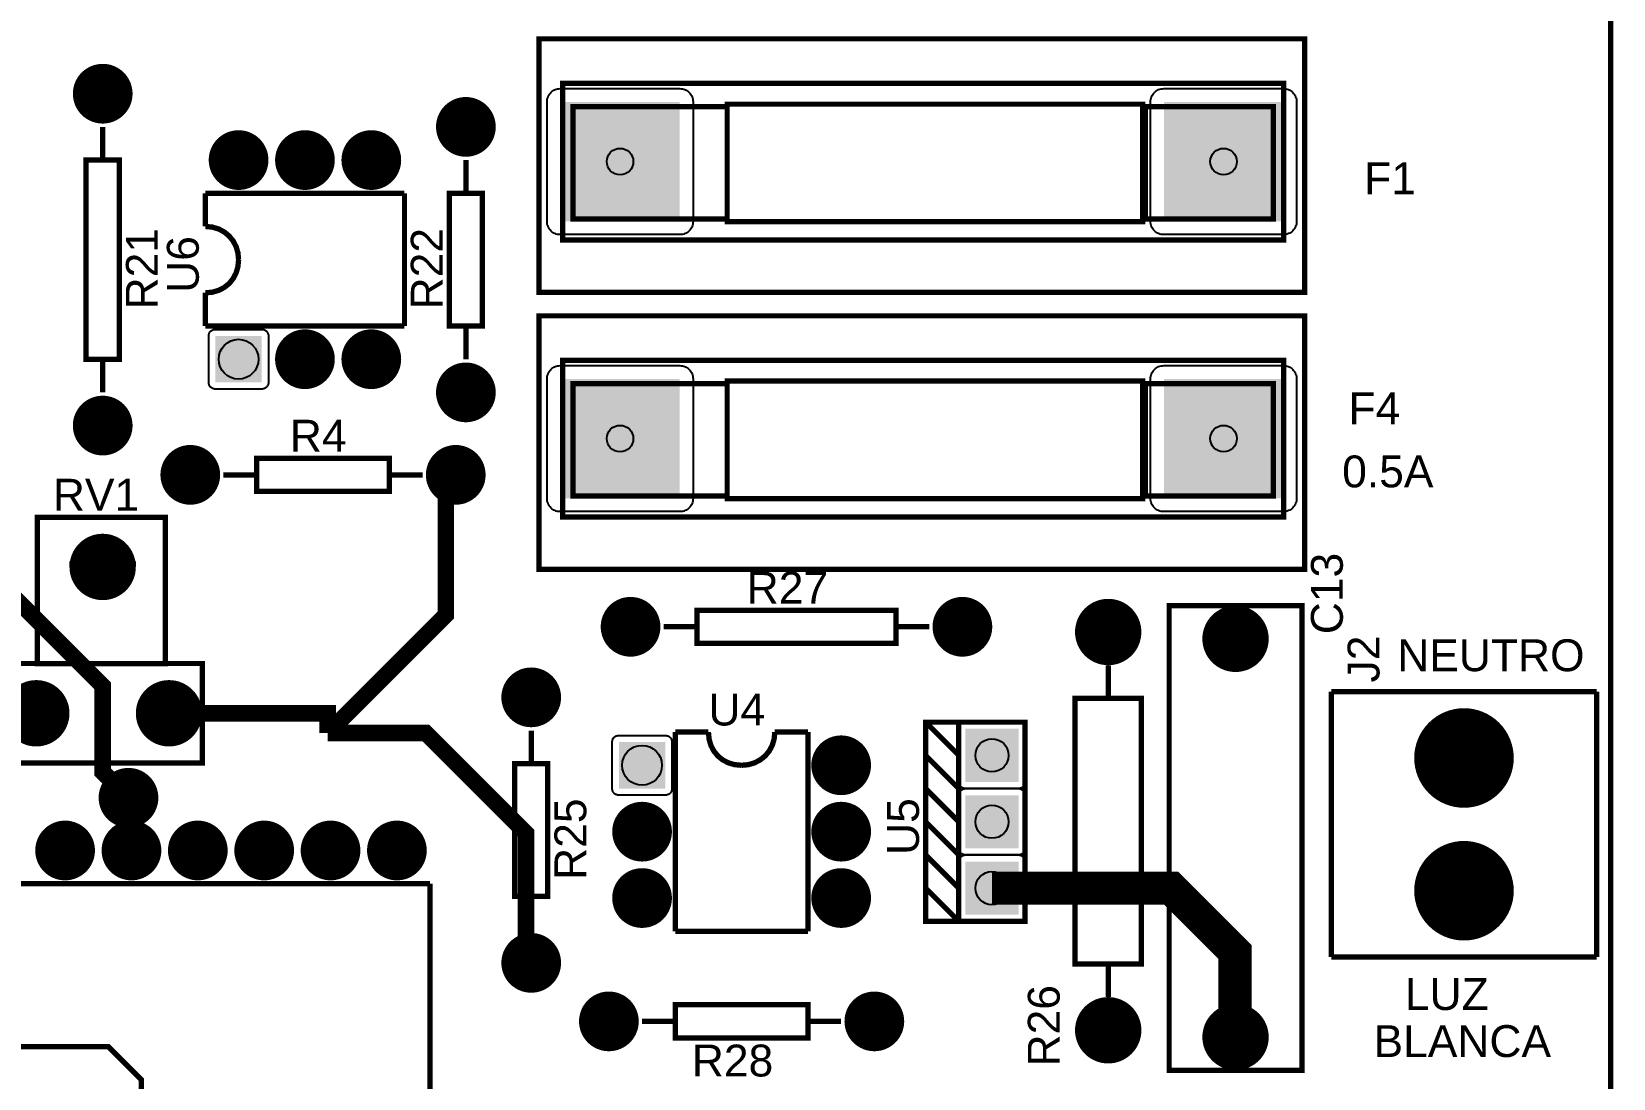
# Model space of a CAD drawing. Header units: inches. Extents: x -2.67 to 2.67, y -2.11 to 2.11.
# Drawn here: x 0.29 to 2.674, y -0.613 to 0.964 of the extents above; entities that cross this region are included whole.
import ezdxf

# ---------------------------------------------------------------- set-up
doc = ezdxf.new("R2010")
doc.units = ezdxf.units.IN
doc.layers.get('0').update_dxf_attribs({"linetype": 'CONTINUOUS'})

# ---------------------------------------------------------------- blocks, each defined once
blk = doc.blocks.new('EPAD')
at = {"const_width": 0.5}
blk.add_lwpolyline([(-0.25, 0, 1), (0.25, 0, 1)], format="xyb", close=True, dxfattribs=at)
blk = doc.blocks.new('RPAD')
blk.add_trace([(-0.5, -0.5), (-0.5, 0.5), (0.5, -0.5), (0.5, 0.5)])

msp = doc.modelspace()

# ---------------------------------------------------------------- linework, layer by layer
for points, const_width in [([(-2.669606, -2.011417), (2.669606, -2.011417), (2.669606, 2.105906), (-2.669606, 2.105906), (-2.669606, -2.011417)], 0.008), ([(-2.669606, -2.011417), (2.669606, -2.011417), (2.669606, 2.105906), (-2.669606, 2.105906), (-2.669606, -2.011417)], 0.008), ([(-2.669606, -2.011417), (2.669606, -2.011417), (2.669606, 2.105906), (-2.669606, 2.105906), (-2.669606, -2.011417)], 0.008), ([(1.054803, 0.57126), (2.208346, 0.57126), (2.208346, 0.95315), (1.054803, 0.95315), (1.054803, 0.57126)], 0.008), ([(1.054803, 0.57126), (2.208346, 0.57126), (2.208346, 0.95315), (1.054803, 0.95315), (1.054803, 0.57126)], 0.008), ([(1.054803, 0.57126), (2.208346, 0.57126), (2.208346, 0.95315), (1.054803, 0.95315), (1.054803, 0.57126)], 0.008), ([(1.090236, 0.65), (2.17685, 0.65), (2.17685, 0.88622), (1.090236, 0.88622), (1.090236, 0.65)], 0.008), ([(1.090236, 0.65), (2.17685, 0.65), (2.17685, 0.88622), (1.090236, 0.88622), (1.090236, 0.65)], 0.008), ([(1.090236, 0.65), (2.17685, 0.65), (2.17685, 0.88622), (1.090236, 0.88622), (1.090236, 0.65)], 0.008), ([(1.338268, 0.677559), (1.964252, 0.677559), (1.964252, 0.854724), (1.338268, 0.854724), (1.338268, 0.677559)], 0.008), ([(1.338268, 0.677559), (1.964252, 0.677559), (1.964252, 0.854724), (1.338268, 0.854724), (1.338268, 0.677559)], 0.008), ([(1.338268, 0.677559), (1.964252, 0.677559), (1.964252, 0.854724), (1.338268, 0.854724), (1.338268, 0.677559)], 0.008), ([(1.105984, 0.681496), (1.338268, 0.681496), (1.338268, 0.850787), (1.105984, 0.850787), (1.105984, 0.681496)], 0.008), ([(1.105984, 0.681496), (1.338268, 0.681496), (1.338268, 0.850787), (1.105984, 0.850787), (1.105984, 0.681496)], 0.008), ([(1.105984, 0.681496), (1.338268, 0.681496), (1.338268, 0.850787), (1.105984, 0.850787), (1.105984, 0.681496)], 0.008), ([(1.968189, 0.681496), (2.161102, 0.681496), (2.161102, 0.850787), (1.968189, 0.850787), (1.968189, 0.681496)], 0.008), ([(1.968189, 0.681496), (2.161102, 0.681496), (2.161102, 0.850787), (1.968189, 0.850787), (1.968189, 0.681496)], 0.008), ([(1.968189, 0.681496), (2.161102, 0.681496), (2.161102, 0.850787), (1.968189, 0.850787), (1.968189, 0.681496)], 0.008), ([(0.397323, 0.820472), (0.397323, 0.770472)], 0.008), ([(0.397323, 0.820472), (0.397323, 0.770472)], 0.008), ([(0.397323, 0.820472), (0.397323, 0.770472)], 0.008), ([(0.372323, 0.470472), (0.422323, 0.470472), (0.422323, 0.770472), (0.372323, 0.770472), (0.372323, 0.470472)], 0.008), ([(0.372323, 0.470472), (0.422323, 0.470472), (0.422323, 0.770472), (0.372323, 0.770472), (0.372323, 0.470472)], 0.008), ([(0.372323, 0.470472), (0.422323, 0.470472), (0.422323, 0.770472), (0.372323, 0.770472), (0.372323, 0.470472)], 0.008), ([(0.944567, 0.720472), (0.944567, 0.770472)], 0.008), ([(0.944567, 0.720472), (0.944567, 0.770472)], 0.008), ([(0.944567, 0.720472), (0.944567, 0.770472)], 0.008), ([(0.552047, 0.670472), (0.552047, 0.720472)], 0.008), ([(0.552047, 0.720472), (0.852047, 0.720472)], 0.008), ([(0.552047, 0.670472), (0.552047, 0.720472)], 0.008), ([(0.552047, 0.720472), (0.852047, 0.720472)], 0.008), ([(0.552047, 0.670472), (0.552047, 0.720472)], 0.008), ([(0.552047, 0.720472), (0.852047, 0.720472)], 0.008), ([(0.852047, 0.520472), (0.852047, 0.720472)], 0.008), ([(0.852047, 0.520472), (0.852047, 0.720472)], 0.008), ([(0.852047, 0.520472), (0.852047, 0.720472)], 0.008), ([(0.919567, 0.520472), (0.969567, 0.520472), (0.969567, 0.720472), (0.919567, 0.720472), (0.919567, 0.520472)], 0.008), ([(0.919567, 0.520472), (0.969567, 0.520472), (0.969567, 0.720472), (0.919567, 0.720472), (0.919567, 0.520472)], 0.008), ([(0.919567, 0.520472), (0.969567, 0.520472), (0.969567, 0.720472), (0.919567, 0.720472), (0.919567, 0.520472)], 0.008), ([(0.602047, 0.620472), (0.601088, 0.63066), (0.598313, 0.640098), (0.593873, 0.648598), (0.587922, 0.655972), (0.580612, 0.662035), (0.572094, 0.666598), (0.562522, 0.669472), (0.552047, 0.670472)], 0.008), ([(0.602047, 0.620472), (0.601088, 0.63066), (0.598313, 0.640098), (0.593873, 0.648598), (0.587922, 0.655972), (0.580612, 0.662035), (0.572094, 0.666598), (0.562522, 0.669472), (0.552047, 0.670472)], 0.008), ([(0.602047, 0.620472), (0.601088, 0.63066), (0.598313, 0.640098), (0.593873, 0.648598), (0.587922, 0.655972), (0.580612, 0.662035), (0.572094, 0.666598), (0.562522, 0.669472), (0.552047, 0.670472)], 0.008), ([(0.602047, 0.620472), (0.601088, 0.609998), (0.598313, 0.600426), (0.593873, 0.591908), (0.587922, 0.584598), (0.580612, 0.578646), (0.572094, 0.574207), (0.562522, 0.571431), (0.552047, 0.570472)], 0.008), ([(0.602047, 0.620472), (0.601088, 0.609998), (0.598313, 0.600426), (0.593873, 0.591908), (0.587922, 0.584598), (0.580612, 0.578646), (0.572094, 0.574207), (0.562522, 0.571431), (0.552047, 0.570472)], 0.008), ([(0.602047, 0.620472), (0.601088, 0.609998), (0.598313, 0.600426), (0.593873, 0.591908), (0.587922, 0.584598), (0.580612, 0.578646), (0.572094, 0.574207), (0.562522, 0.571431), (0.552047, 0.570472)], 0.008), ([(0.552047, 0.520472), (0.552047, 0.570472)], 0.008), ([(0.552047, 0.520472), (0.552047, 0.570472)], 0.008), ([(0.552047, 0.520472), (0.552047, 0.570472)], 0.008), ([(0.552047, 0.520472), (0.852047, 0.520472)], 0.008), ([(0.552047, 0.520472), (0.852047, 0.520472)], 0.008), ([(0.552047, 0.520472), (0.852047, 0.520472)], 0.008), ([(0.944567, 0.470472), (0.944567, 0.520472)], 0.008), ([(0.944567, 0.470472), (0.944567, 0.520472)], 0.008), ([(0.944567, 0.470472), (0.944567, 0.520472)], 0.008), ([(1.054803, 0.153937), (2.208346, 0.153937), (2.208346, 0.535827), (1.054803, 0.535827), (1.054803, 0.153937)], 0.008), ([(1.054803, 0.153937), (2.208346, 0.153937), (2.208346, 0.535827), (1.054803, 0.535827), (1.054803, 0.153937)], 0.008), ([(1.054803, 0.153937), (2.208346, 0.153937), (2.208346, 0.535827), (1.054803, 0.535827), (1.054803, 0.153937)], 0.008), ([(0.397323, 0.470472), (0.397323, 0.420472)], 0.008), ([(0.397323, 0.470472), (0.397323, 0.420472)], 0.008), ([(0.397323, 0.470472), (0.397323, 0.420472)], 0.008), ([(1.090236, 0.232677), (2.17685, 0.232677), (2.17685, 0.468898), (1.090236, 0.468898), (1.090236, 0.232677)], 0.008), ([(1.090236, 0.232677), (2.17685, 0.232677), (2.17685, 0.468898), (1.090236, 0.468898), (1.090236, 0.232677)], 0.008), ([(1.090236, 0.232677), (2.17685, 0.232677), (2.17685, 0.468898), (1.090236, 0.468898), (1.090236, 0.232677)], 0.008), ([(1.105984, 0.264173), (1.338268, 0.264173), (1.338268, 0.433465), (1.105984, 0.433465), (1.105984, 0.264173)], 0.008), ([(1.105984, 0.264173), (1.338268, 0.264173), (1.338268, 0.433465), (1.105984, 0.433465), (1.105984, 0.264173)], 0.008), ([(1.105984, 0.264173), (1.338268, 0.264173), (1.338268, 0.433465), (1.105984, 0.433465), (1.105984, 0.264173)], 0.008), ([(1.338268, 0.260236), (1.964252, 0.260236), (1.964252, 0.437402), (1.338268, 0.437402), (1.338268, 0.260236)], 0.008), ([(1.338268, 0.260236), (1.964252, 0.260236), (1.964252, 0.437402), (1.338268, 0.437402), (1.338268, 0.260236)], 0.008), ([(1.338268, 0.260236), (1.964252, 0.260236), (1.964252, 0.437402), (1.338268, 0.437402), (1.338268, 0.260236)], 0.008), ([(1.968189, 0.264173), (2.161102, 0.264173), (2.161102, 0.433465), (1.968189, 0.433465), (1.968189, 0.264173)], 0.008), ([(1.968189, 0.264173), (2.161102, 0.264173), (2.161102, 0.433465), (1.968189, 0.433465), (1.968189, 0.264173)], 0.008), ([(1.968189, 0.264173), (2.161102, 0.264173), (2.161102, 0.433465), (1.968189, 0.433465), (1.968189, 0.264173)], 0.008), ([(-0.198189, 0.384886), (-0.198189, 0.320315), (-0.114488, 0.236614), (0.179185, 0.236614), (0.260015, 0.155784), (0.260015, 0.115536), (0.397323, -0.021772), (0.397323, -0.151474), (0.43617, -0.190321)], 0.025), ([(0.629281, 0.271228), (0.829281, 0.271228), (0.829281, 0.321228), (0.629281, 0.321228), (0.629281, 0.271228)], 0.008), ([(0.629281, 0.271228), (0.829281, 0.271228), (0.829281, 0.321228), (0.629281, 0.321228), (0.629281, 0.271228)], 0.008), ([(0.629281, 0.271228), (0.829281, 0.271228), (0.829281, 0.321228), (0.629281, 0.321228), (0.629281, 0.271228)], 0.008), ([(0.579281, 0.296228), (0.629281, 0.296228)], 0.008), ([(0.579281, 0.296228), (0.629281, 0.296228)], 0.008), ([(0.579281, 0.296228), (0.629281, 0.296228)], 0.008), ([(0.736276, -0.09285), (0.914328, 0.085202), (0.914328, 0.281275), (0.929281, 0.296228)], 0.025), ([(0.829281, 0.296228), (0.879281, 0.296228)], 0.008), ([(0.829281, 0.296228), (0.879281, 0.296228)], 0.008), ([(0.829281, 0.296228), (0.879281, 0.296228)], 0.008), ([(0.298803, 0.011819), (0.491717, 0.011819), (0.491717, 0.232291), (0.298803, 0.232291), (0.298803, 0.011819)], 0.008), ([(0.298803, 0.011819), (0.491717, 0.011819), (0.491717, 0.232291), (0.298803, 0.232291), (0.298803, 0.011819)], 0.008), ([(0.298803, 0.011819), (0.491717, 0.011819), (0.491717, 0.232291), (0.298803, 0.232291), (0.298803, 0.011819)], 0.008), ([(0.347228, 0.162016), (0.447228, 0.162016)], 0.008), ([(0.347228, 0.162016), (0.447228, 0.162016)], 0.008), ([(0.347228, 0.162016), (0.447228, 0.162016)], 0.008), ([(1.292709, 0.042323), (1.592709, 0.042323), (1.592709, 0.092323), (1.292709, 0.092323), (1.292709, 0.042323)], 0.008), ([(1.292709, 0.042323), (1.592709, 0.042323), (1.592709, 0.092323), (1.292709, 0.092323), (1.292709, 0.042323)], 0.008), ([(1.292709, 0.042323), (1.592709, 0.042323), (1.592709, 0.092323), (1.292709, 0.092323), (1.292709, 0.042323)], 0.008), ([(2.004283, -0.600787), (2.204283, -0.600787), (2.204283, 0.099213), (2.004283, 0.099213), (2.004283, -0.600787)], 0.008), ([(2.004283, -0.600787), (2.204283, -0.600787), (2.204283, 0.099213), (2.004283, 0.099213), (2.004283, -0.600787)], 0.008), ([(2.004283, -0.600787), (2.204283, -0.600787), (2.204283, 0.099213), (2.004283, 0.099213), (2.004283, -0.600787)], 0.008), ([(1.242709, 0.067323), (1.292709, 0.067323)], 0.008), ([(1.242709, 0.067323), (1.292709, 0.067323)], 0.008), ([(1.242709, 0.067323), (1.292709, 0.067323)], 0.008), ([(1.592709, 0.067323), (1.642709, 0.067323)], 0.008), ([(1.592709, 0.067323), (1.642709, 0.067323)], 0.008), ([(1.592709, 0.067323), (1.642709, 0.067323)], 0.008), ([(0.247228, -0.137984), (0.547228, -0.137984), (0.547228, 0.012016), (0.247228, 0.012016), (0.247228, -0.137984)], 0.008), ([(0.247228, -0.137984), (0.547228, -0.137984), (0.547228, 0.012016), (0.247228, 0.012016), (0.247228, -0.137984)], 0.008), ([(0.247228, -0.137984), (0.547228, -0.137984), (0.547228, 0.012016), (0.247228, 0.012016), (0.247228, -0.137984)], 0.008), ([(1.912421, 0.009449), (1.912421, -0.040551)], 0.008), ([(1.912421, 0.009449), (1.912421, -0.040551)], 0.008), ([(1.912421, 0.009449), (1.912421, -0.040551)], 0.008), ([(1.862421, -0.440551), (1.962421, -0.440551), (1.962421, -0.040551), (1.862421, -0.040551), (1.862421, -0.440551)], 0.008), ([(1.862421, -0.440551), (1.962421, -0.440551), (1.962421, -0.040551), (1.862421, -0.040551), (1.862421, -0.440551)], 0.008), ([(1.862421, -0.440551), (1.962421, -0.440551), (1.962421, -0.040551), (1.862421, -0.040551), (1.862421, -0.440551)], 0.008), ([(2.248504, -0.030315), (2.648504, -0.030315)], 0.008), ([(2.248504, -0.430315), (2.248504, -0.030315)], 0.008), ([(2.248504, -0.030315), (2.648504, -0.030315)], 0.008), ([(2.248504, -0.430315), (2.248504, -0.030315)], 0.008), ([(2.248504, -0.030315), (2.648504, -0.030315)], 0.008), ([(2.248504, -0.430315), (2.248504, -0.030315)], 0.008), ([(2.648504, -0.430315), (2.648504, -0.030315)], 0.008), ([(2.648504, -0.430315), (2.648504, -0.030315)], 0.008), ([(2.648504, -0.430315), (2.648504, -0.030315)], 0.008), ([(0.497228, -0.062984), (0.736276, -0.062984), (0.736276, -0.09285)], 0.025), ([(0.736276, -0.09285), (0.884268, -0.09285), (1.035118, -0.243701), (1.035118, -0.431102), (1.042992, -0.438976)], 0.025), ([(1.042992, -0.088976), (1.042992, -0.138976)], 0.008), ([(1.042992, -0.088976), (1.042992, -0.138976)], 0.008), ([(1.042992, -0.088976), (1.042992, -0.138976)], 0.008), ([(1.260031, -0.091339), (1.310031, -0.091339)], 0.008), ([(1.260031, -0.091339), (1.260031, -0.391339)], 0.008), ([(1.260031, -0.091339), (1.310031, -0.091339)], 0.008), ([(1.260031, -0.091339), (1.260031, -0.391339)], 0.008), ([(1.260031, -0.091339), (1.310031, -0.091339)], 0.008), ([(1.260031, -0.091339), (1.260031, -0.391339)], 0.008), ([(1.360031, -0.141339), (1.349557, -0.14038), (1.339985, -0.137604), (1.331467, -0.133165), (1.324157, -0.127213), (1.318206, -0.119903), (1.313766, -0.111385), (1.310991, -0.101813), (1.310031, -0.091339)], 0.008), ([(1.360031, -0.141339), (1.349557, -0.14038), (1.339985, -0.137604), (1.331467, -0.133165), (1.324157, -0.127213), (1.318206, -0.119903), (1.313766, -0.111385), (1.310991, -0.101813), (1.310031, -0.091339)], 0.008), ([(1.360031, -0.141339), (1.349557, -0.14038), (1.339985, -0.137604), (1.331467, -0.133165), (1.324157, -0.127213), (1.318206, -0.119903), (1.313766, -0.111385), (1.310991, -0.101813), (1.310031, -0.091339)], 0.008), ([(1.360031, -0.141339), (1.370219, -0.14038), (1.379657, -0.137604), (1.388157, -0.133165), (1.395531, -0.127213), (1.401594, -0.119903), (1.406157, -0.111385), (1.409031, -0.101813), (1.410031, -0.091339)], 0.008), ([(1.360031, -0.141339), (1.370219, -0.14038), (1.379657, -0.137604), (1.388157, -0.133165), (1.395531, -0.127213), (1.401594, -0.119903), (1.406157, -0.111385), (1.409031, -0.101813), (1.410031, -0.091339)], 0.008), ([(1.360031, -0.141339), (1.370219, -0.14038), (1.379657, -0.137604), (1.388157, -0.133165), (1.395531, -0.127213), (1.401594, -0.119903), (1.406157, -0.111385), (1.409031, -0.101813), (1.410031, -0.091339)], 0.008), ([(1.410031, -0.091339), (1.460031, -0.091339)], 0.008), ([(1.410031, -0.091339), (1.460031, -0.091339)], 0.008), ([(1.410031, -0.091339), (1.460031, -0.091339)], 0.008), ([(1.460031, -0.091339), (1.460031, -0.391339)], 0.008), ([(1.460031, -0.091339), (1.460031, -0.391339)], 0.008), ([(1.460031, -0.091339), (1.460031, -0.391339)], 0.008), ([(1.687276, -0.376378), (1.787276, -0.376378), (1.787276, -0.076378), (1.687276, -0.076378), (1.687276, -0.376378), (1.637276, -0.376378), (1.637276, -0.076378), (1.687276, -0.076378)], 0.008), ([(1.687276, -0.126378), (1.637276, -0.076378)], 0.008), ([(1.687276, -0.376378), (1.787276, -0.376378), (1.787276, -0.076378), (1.687276, -0.076378), (1.687276, -0.376378), (1.637276, -0.376378), (1.637276, -0.076378), (1.687276, -0.076378)], 0.008), ([(1.687276, -0.126378), (1.637276, -0.076378)], 0.008), ([(1.687276, -0.376378), (1.787276, -0.376378), (1.787276, -0.076378), (1.687276, -0.076378), (1.687276, -0.376378), (1.637276, -0.376378), (1.637276, -0.076378), (1.687276, -0.076378)], 0.008), ([(1.687276, -0.126378), (1.637276, -0.076378)], 0.008), ([(1.017992, -0.338976), (1.067992, -0.338976), (1.067992, -0.138976), (1.017992, -0.138976), (1.017992, -0.338976)], 0.008), ([(1.017992, -0.338976), (1.067992, -0.338976), (1.067992, -0.138976), (1.017992, -0.138976), (1.017992, -0.338976)], 0.008), ([(1.017992, -0.338976), (1.067992, -0.338976), (1.067992, -0.138976), (1.017992, -0.138976), (1.017992, -0.338976)], 0.008), ([(1.687276, -0.176378), (1.637276, -0.126378)], 0.008), ([(1.687276, -0.176378), (1.637276, -0.126378)], 0.008), ([(1.687276, -0.176378), (1.637276, -0.126378)], 0.008), ([(1.687276, -0.226378), (1.637276, -0.176378)], 0.008), ([(1.687276, -0.226378), (1.637276, -0.176378)], 0.008), ([(1.687276, -0.226378), (1.637276, -0.176378)], 0.008), ([(1.687276, -0.276378), (1.637276, -0.226378)], 0.008), ([(1.687276, -0.276378), (1.637276, -0.226378)], 0.008), ([(1.687276, -0.276378), (1.637276, -0.226378)], 0.008), ([(1.687276, -0.326378), (1.637276, -0.276378)], 0.008), ([(1.687276, -0.326378), (1.637276, -0.276378)], 0.008), ([(1.687276, -0.326378), (1.637276, -0.276378)], 0.008), ([(1.737276, -0.326378), (2.007401, -0.326378), (2.103443, -0.42242), (2.103443, -0.549947), (2.104283, -0.550787)], 0.05), ([(-1.10937, -0.319685), (0.89063, -0.319685)], 0.008), ([(-1.10937, -0.319685), (0.89063, -0.319685)], 0.008), ([(-1.10937, -0.319685), (0.89063, -0.319685)], 0.008), ([(0.89063, -0.319685), (0.89063, -0.819685)], 0.008), ([(0.89063, -0.319685), (0.89063, -0.819685)], 0.008), ([(0.89063, -0.319685), (0.89063, -0.819685)], 0.008), ([(1.687276, -0.376378), (1.637276, -0.326378)], 0.008), ([(1.687276, -0.376378), (1.637276, -0.326378)], 0.008), ([(1.687276, -0.376378), (1.637276, -0.326378)], 0.008), ([(1.042992, -0.338976), (1.042992, -0.388976)], 0.008), ([(1.042992, -0.338976), (1.042992, -0.388976)], 0.008), ([(1.042992, -0.338976), (1.042992, -0.388976)], 0.008), ([(1.260031, -0.391339), (1.460031, -0.391339)], 0.008), ([(1.260031, -0.391339), (1.460031, -0.391339)], 0.008), ([(1.260031, -0.391339), (1.460031, -0.391339)], 0.008), ([(2.248504, -0.430315), (2.648504, -0.430315)], 0.008), ([(2.248504, -0.430315), (2.648504, -0.430315)], 0.008), ([(2.248504, -0.430315), (2.648504, -0.430315)], 0.008), ([(1.912421, -0.440551), (1.912421, -0.490551)], 0.008), ([(1.912421, -0.440551), (1.912421, -0.490551)], 0.008), ([(1.912421, -0.440551), (1.912421, -0.490551)], 0.008), ([(1.260031, -0.552165), (1.460031, -0.552165), (1.460031, -0.502165), (1.260031, -0.502165), (1.260031, -0.552165)], 0.008), ([(1.260031, -0.552165), (1.460031, -0.552165), (1.460031, -0.502165), (1.260031, -0.502165), (1.260031, -0.552165)], 0.008), ([(1.260031, -0.552165), (1.460031, -0.552165), (1.460031, -0.502165), (1.260031, -0.502165), (1.260031, -0.552165)], 0.008), ([(1.260031, -0.527165), (1.210031, -0.527165)], 0.008), ([(1.260031, -0.527165), (1.210031, -0.527165)], 0.008), ([(1.260031, -0.527165), (1.210031, -0.527165)], 0.008), ([(1.510031, -0.527165), (1.460031, -0.527165)], 0.008), ([(1.510031, -0.527165), (1.460031, -0.527165)], 0.008), ([(1.510031, -0.527165), (1.460031, -0.527165)], 0.008), ([(0.105646, -0.565157), (0.405646, -0.565157), (0.455646, -0.615157), (0.455646, -0.715157), (0.405646, -0.765157), (0.105646, -0.765157), (0.055646, -0.715157), (0.055646, -0.615157), (0.105646, -0.565157)], 0.008), ([(0.105646, -0.565157), (0.405646, -0.565157), (0.455646, -0.615157), (0.455646, -0.715157), (0.405646, -0.765157), (0.105646, -0.765157), (0.055646, -0.715157), (0.055646, -0.615157), (0.105646, -0.565157)], 0.008), ([(0.105646, -0.565157), (0.405646, -0.565157), (0.455646, -0.615157), (0.455646, -0.715157), (0.405646, -0.765157), (0.105646, -0.765157), (0.055646, -0.715157), (0.055646, -0.615157), (0.105646, -0.565157)], 0.008)]:
    msp.add_lwpolyline(points, dxfattribs=dict(const_width=const_width))
for points in [[(1.08685, 0.87811), (1.26685, 0.87811), (1.268929, 0.878009), (1.27094, 0.877712), (1.272874, 0.877229), (1.274722, 0.876567), (1.276474, 0.875737), (1.278122, 0.874748), (1.279657, 0.873609), (1.281069, 0.872329), (1.28235, 0.870917), (1.283489, 0.869382), (1.284478, 0.867734), (1.285307, 0.865981), (1.285969, 0.864133), (1.286452, 0.8622), (1.286749, 0.860189), (1.28685, 0.85811), (1.28685, 0.67811), (1.286749, 0.676031), (1.286452, 0.674021), (1.285969, 0.672087), (1.285307, 0.670239), (1.284478, 0.668487), (1.283489, 0.666838), (1.28235, 0.665304), (1.281069, 0.663891), (1.279657, 0.662611), (1.278122, 0.661472), (1.276474, 0.660483), (1.274722, 0.659653), (1.272874, 0.658992), (1.27094, 0.658508), (1.268929, 0.658211), (1.26685, 0.65811), (1.08685, 0.65811), (1.084772, 0.658211), (1.082761, 0.658508), (1.080827, 0.658992), (1.078979, 0.659653), (1.077227, 0.660483), (1.075578, 0.661472), (1.074044, 0.662611), (1.072631, 0.663891), (1.071351, 0.665304), (1.070212, 0.666838), (1.069223, 0.668487), (1.068393, 0.670239), (1.067732, 0.672087), (1.067248, 0.674021), (1.066952, 0.676031), (1.06685, 0.67811), (1.06685, 0.85811), (1.066952, 0.860189), (1.067248, 0.8622), (1.067732, 0.864133), (1.068393, 0.865981), (1.069223, 0.867734), (1.070212, 0.869382), (1.071351, 0.870917), (1.072631, 0.872329), (1.074044, 0.873609), (1.075578, 0.874748), (1.077227, 0.875737), (1.078979, 0.876567), (1.080827, 0.877229), (1.082761, 0.877712), (1.084772, 0.878009), (1.08685, 0.87811)], [(1.996299, 0.87811), (2.176299, 0.87811), (2.178378, 0.878009), (2.180389, 0.877712), (2.182322, 0.877229), (2.18417, 0.876567), (2.185923, 0.875737), (2.187571, 0.874748), (2.189106, 0.873609), (2.190518, 0.872329), (2.191798, 0.870917), (2.192937, 0.869382), (2.193926, 0.867734), (2.194756, 0.865981), (2.195418, 0.864133), (2.195901, 0.8622), (2.196198, 0.860189), (2.196299, 0.85811), (2.196299, 0.67811), (2.196198, 0.676031), (2.195901, 0.674021), (2.195418, 0.672087), (2.194756, 0.670239), (2.193926, 0.668487), (2.192937, 0.666838), (2.191798, 0.665304), (2.190518, 0.663891), (2.189106, 0.662611), (2.187571, 0.661472), (2.185923, 0.660483), (2.18417, 0.659653), (2.182322, 0.658992), (2.180389, 0.658508), (2.178378, 0.658211), (2.176299, 0.65811), (1.996299, 0.65811), (1.99422, 0.658211), (1.99221, 0.658508), (1.990276, 0.658992), (1.988428, 0.659653), (1.986676, 0.660483), (1.985027, 0.661472), (1.983493, 0.662611), (1.98208, 0.663891), (1.9808, 0.665304), (1.979661, 0.666838), (1.978672, 0.668487), (1.977842, 0.670239), (1.977181, 0.672087), (1.976697, 0.674021), (1.9764, 0.676031), (1.976299, 0.67811), (1.976299, 0.85811), (1.9764, 0.860189), (1.976697, 0.8622), (1.977181, 0.864133), (1.977842, 0.865981), (1.978672, 0.867734), (1.979661, 0.869382), (1.9808, 0.870917), (1.98208, 0.872329), (1.983493, 0.873609), (1.985027, 0.874748), (1.986676, 0.875737), (1.988428, 0.876567), (1.990276, 0.877229), (1.99221, 0.877712), (1.99422, 0.878009), (1.996299, 0.87811)], [(0.567047, 0.515472), (0.637047, 0.515472), (0.638087, 0.515422), (0.639092, 0.515274), (0.640059, 0.515031), (0.640983, 0.514701), (0.641859, 0.514286), (0.642683, 0.513791), (0.643451, 0.513222), (0.644157, 0.512582), (0.644797, 0.511876), (0.645366, 0.511108), (0.645861, 0.510284), (0.646276, 0.509408), (0.646606, 0.508484), (0.646848, 0.507517), (0.646997, 0.506512), (0.647047, 0.505472), (0.647047, 0.435472), (0.646997, 0.434433), (0.646848, 0.433428), (0.646606, 0.432461), (0.646276, 0.431537), (0.645861, 0.430661), (0.645366, 0.429837), (0.644797, 0.429069), (0.644157, 0.428363), (0.643451, 0.427723), (0.642683, 0.427154), (0.641859, 0.426659), (0.640983, 0.426244), (0.640059, 0.425913), (0.639092, 0.425671), (0.638087, 0.425523), (0.637047, 0.425472), (0.567047, 0.425472), (0.566008, 0.425523), (0.565003, 0.425671), (0.564036, 0.425913), (0.563112, 0.426244), (0.562235, 0.426659), (0.561411, 0.427154), (0.560644, 0.427723), (0.559938, 0.428363), (0.559298, 0.429069), (0.558728, 0.429837), (0.558234, 0.430661), (0.557819, 0.431537), (0.557488, 0.432461), (0.557246, 0.433428), (0.557098, 0.434433), (0.557047, 0.435472), (0.557047, 0.505472), (0.557098, 0.506512), (0.557246, 0.507517), (0.557488, 0.508484), (0.557819, 0.509408), (0.558234, 0.510284), (0.558728, 0.511108), (0.559298, 0.511876), (0.559938, 0.512582), (0.560644, 0.513222), (0.561411, 0.513791), (0.562235, 0.514286), (0.563112, 0.514701), (0.564036, 0.515031), (0.565003, 0.515274), (0.566008, 0.515422), (0.567047, 0.515472)], [(1.08685, 0.460787), (1.26685, 0.460787), (1.268929, 0.460686), (1.27094, 0.460389), (1.272874, 0.459906), (1.274722, 0.459244), (1.276474, 0.458415), (1.278122, 0.457426), (1.279657, 0.456286), (1.281069, 0.455006), (1.28235, 0.453594), (1.283489, 0.452059), (1.284478, 0.450411), (1.285307, 0.448659), (1.285969, 0.446811), (1.286452, 0.444877), (1.286749, 0.442866), (1.28685, 0.440787), (1.28685, 0.260787), (1.286749, 0.258709), (1.286452, 0.256698), (1.285969, 0.254764), (1.285307, 0.252916), (1.284478, 0.251164), (1.283489, 0.249515), (1.28235, 0.247981), (1.281069, 0.246569), (1.279657, 0.245289), (1.278122, 0.244149), (1.276474, 0.24316), (1.274722, 0.24233), (1.272874, 0.241669), (1.27094, 0.241185), (1.268929, 0.240889), (1.26685, 0.240787), (1.08685, 0.240787), (1.084772, 0.240889), (1.082761, 0.241185), (1.080827, 0.241669), (1.078979, 0.24233), (1.077227, 0.24316), (1.075578, 0.244149), (1.074044, 0.245289), (1.072631, 0.246569), (1.071351, 0.247981), (1.070212, 0.249515), (1.069223, 0.251164), (1.068393, 0.252916), (1.067732, 0.254764), (1.067248, 0.256698), (1.066952, 0.258709), (1.06685, 0.260787), (1.06685, 0.440787), (1.066952, 0.442866), (1.067248, 0.444877), (1.067732, 0.446811), (1.068393, 0.448659), (1.069223, 0.450411), (1.070212, 0.452059), (1.071351, 0.453594), (1.072631, 0.455006), (1.074044, 0.456286), (1.075578, 0.457426), (1.077227, 0.458415), (1.078979, 0.459244), (1.080827, 0.459906), (1.082761, 0.460389), (1.084772, 0.460686), (1.08685, 0.460787)], [(1.996299, 0.460787), (2.176299, 0.460787), (2.178378, 0.460686), (2.180389, 0.460389), (2.182322, 0.459906), (2.18417, 0.459244), (2.185923, 0.458415), (2.187571, 0.457426), (2.189106, 0.456286), (2.190518, 0.455006), (2.191798, 0.453594), (2.192937, 0.452059), (2.193926, 0.450411), (2.194756, 0.448659), (2.195418, 0.446811), (2.195901, 0.444877), (2.196198, 0.442866), (2.196299, 0.440787), (2.196299, 0.260787), (2.196198, 0.258709), (2.195901, 0.256698), (2.195418, 0.254764), (2.194756, 0.252916), (2.193926, 0.251164), (2.192937, 0.249515), (2.191798, 0.247981), (2.190518, 0.246569), (2.189106, 0.245289), (2.187571, 0.244149), (2.185923, 0.24316), (2.18417, 0.24233), (2.182322, 0.241669), (2.180389, 0.241185), (2.178378, 0.240889), (2.176299, 0.240787), (1.996299, 0.240787), (1.99422, 0.240889), (1.99221, 0.241185), (1.990276, 0.241669), (1.988428, 0.24233), (1.986676, 0.24316), (1.985027, 0.244149), (1.983493, 0.245289), (1.98208, 0.246569), (1.9808, 0.247981), (1.979661, 0.249515), (1.978672, 0.251164), (1.977842, 0.252916), (1.977181, 0.254764), (1.976697, 0.256698), (1.9764, 0.258709), (1.976299, 0.260787), (1.976299, 0.440787), (1.9764, 0.442866), (1.976697, 0.444877), (1.977181, 0.446811), (1.977842, 0.448659), (1.978672, 0.450411), (1.979661, 0.452059), (1.9808, 0.453594), (1.98208, 0.455006), (1.983493, 0.456286), (1.985027, 0.457426), (1.986676, 0.458415), (1.988428, 0.459244), (1.990276, 0.459906), (1.99221, 0.460389), (1.99422, 0.460686), (1.996299, 0.460787)], [(1.687276, -0.166378), (1.687276, -0.086378), (1.687326, -0.085339), (1.687474, -0.084333), (1.687717, -0.083367), (1.688047, -0.082443), (1.688462, -0.081566), (1.688957, -0.080742), (1.689526, -0.079974), (1.690166, -0.079269), (1.690872, -0.078628), (1.69164, -0.078059), (1.692464, -0.077565), (1.69334, -0.07715), (1.694264, -0.076819), (1.695231, -0.076577), (1.696236, -0.076428), (1.697276, -0.076378), (1.777276, -0.076378), (1.778315, -0.076428), (1.77932, -0.076577), (1.780287, -0.076819), (1.781211, -0.07715), (1.782087, -0.077565), (1.782911, -0.078059), (1.783679, -0.078628), (1.784385, -0.079269), (1.785025, -0.079974), (1.785594, -0.080742), (1.786089, -0.081566), (1.786504, -0.082443), (1.786835, -0.083367), (1.787077, -0.084333), (1.787225, -0.085339), (1.787276, -0.086378), (1.787276, -0.166378), (1.787225, -0.167417), (1.787077, -0.168422), (1.786835, -0.169389), (1.786504, -0.170313), (1.786089, -0.17119), (1.785594, -0.172014), (1.785025, -0.172781), (1.784385, -0.173487), (1.783679, -0.174128), (1.782911, -0.174697), (1.782087, -0.175191), (1.781211, -0.175606), (1.780287, -0.175937), (1.77932, -0.176179), (1.778315, -0.176328), (1.777276, -0.176378), (1.697276, -0.176378), (1.696236, -0.176328), (1.695231, -0.176179), (1.694264, -0.175937), (1.69334, -0.175606), (1.692464, -0.175191), (1.69164, -0.174697), (1.690872, -0.174128), (1.690166, -0.173487), (1.689526, -0.172781), (1.688957, -0.172014), (1.688462, -0.17119), (1.688047, -0.170313), (1.687717, -0.169389), (1.687474, -0.168422), (1.687326, -0.167417), (1.687276, -0.166378)], [(1.255031, -0.106339), (1.255031, -0.176339), (1.254981, -0.177378), (1.254833, -0.178383), (1.254591, -0.17935), (1.25426, -0.180274), (1.253845, -0.18115), (1.25335, -0.181974), (1.252781, -0.182742), (1.252141, -0.183448), (1.251435, -0.184088), (1.250667, -0.184657), (1.249843, -0.185152), (1.248967, -0.185567), (1.248043, -0.185898), (1.247076, -0.18614), (1.246071, -0.186288), (1.245031, -0.186339), (1.175031, -0.186339), (1.173992, -0.186288), (1.172987, -0.18614), (1.17202, -0.185898), (1.171096, -0.185567), (1.17022, -0.185152), (1.169396, -0.184657), (1.168628, -0.184088), (1.167922, -0.183448), (1.167282, -0.182742), (1.166713, -0.181974), (1.166218, -0.18115), (1.165803, -0.180274), (1.165472, -0.17935), (1.16523, -0.178383), (1.165082, -0.177378), (1.165031, -0.176339), (1.165031, -0.106339), (1.165082, -0.105299), (1.16523, -0.104294), (1.165472, -0.103327), (1.165803, -0.102403), (1.166218, -0.101527), (1.166713, -0.100703), (1.167282, -0.099935), (1.167922, -0.099229), (1.168628, -0.098589), (1.169396, -0.09802), (1.17022, -0.097525), (1.171096, -0.09711), (1.17202, -0.09678), (1.172987, -0.096537), (1.173992, -0.096389), (1.175031, -0.096339), (1.245031, -0.096339), (1.246071, -0.096389), (1.247076, -0.096537), (1.248043, -0.09678), (1.248967, -0.09711), (1.249843, -0.097525), (1.250667, -0.09802), (1.251435, -0.098589), (1.252141, -0.099229), (1.252781, -0.099935), (1.25335, -0.100703), (1.253845, -0.101527), (1.25426, -0.102403), (1.254591, -0.103327), (1.254833, -0.104294), (1.254981, -0.105299), (1.255031, -0.106339)], [(1.687276, -0.266378), (1.687276, -0.186378), (1.687326, -0.185339), (1.687474, -0.184333), (1.687717, -0.183367), (1.688047, -0.182443), (1.688462, -0.181566), (1.688957, -0.180742), (1.689526, -0.179974), (1.690166, -0.179269), (1.690872, -0.178628), (1.69164, -0.178059), (1.692464, -0.177565), (1.69334, -0.17715), (1.694264, -0.176819), (1.695231, -0.176577), (1.696236, -0.176428), (1.697276, -0.176378), (1.777276, -0.176378), (1.778315, -0.176428), (1.77932, -0.176577), (1.780287, -0.176819), (1.781211, -0.17715), (1.782087, -0.177565), (1.782911, -0.178059), (1.783679, -0.178628), (1.784385, -0.179269), (1.785025, -0.179974), (1.785594, -0.180742), (1.786089, -0.181566), (1.786504, -0.182443), (1.786835, -0.183367), (1.787077, -0.184333), (1.787225, -0.185339), (1.787276, -0.186378), (1.787276, -0.266378), (1.787225, -0.267417), (1.787077, -0.268422), (1.786835, -0.269389), (1.786504, -0.270313), (1.786089, -0.27119), (1.785594, -0.272014), (1.785025, -0.272781), (1.784385, -0.273487), (1.783679, -0.274128), (1.782911, -0.274697), (1.782087, -0.275191), (1.781211, -0.275606), (1.780287, -0.275937), (1.77932, -0.276179), (1.778315, -0.276328), (1.777276, -0.276378), (1.697276, -0.276378), (1.696236, -0.276328), (1.695231, -0.276179), (1.694264, -0.275937), (1.69334, -0.275606), (1.692464, -0.275191), (1.69164, -0.274697), (1.690872, -0.274128), (1.690166, -0.273487), (1.689526, -0.272781), (1.688957, -0.272014), (1.688462, -0.27119), (1.688047, -0.270313), (1.687717, -0.269389), (1.687474, -0.268422), (1.687326, -0.267417), (1.687276, -0.266378)], [(1.687276, -0.366378), (1.687276, -0.286378), (1.687326, -0.285339), (1.687474, -0.284333), (1.687717, -0.283367), (1.688047, -0.282443), (1.688462, -0.281566), (1.688957, -0.280742), (1.689526, -0.279974), (1.690166, -0.279269), (1.690872, -0.278628), (1.69164, -0.278059), (1.692464, -0.277565), (1.69334, -0.27715), (1.694264, -0.276819), (1.695231, -0.276577), (1.696236, -0.276428), (1.697276, -0.276378), (1.777276, -0.276378), (1.778315, -0.276428), (1.77932, -0.276577), (1.780287, -0.276819), (1.781211, -0.27715), (1.782087, -0.277565), (1.782911, -0.278059), (1.783679, -0.278628), (1.784385, -0.279269), (1.785025, -0.279974), (1.785594, -0.280742), (1.786089, -0.281566), (1.786504, -0.282443), (1.786835, -0.283367), (1.787077, -0.284333), (1.787225, -0.285339), (1.787276, -0.286378), (1.787276, -0.366378), (1.787225, -0.367417), (1.787077, -0.368422), (1.786835, -0.369389), (1.786504, -0.370313), (1.786089, -0.37119), (1.785594, -0.372014), (1.785025, -0.372781), (1.784385, -0.373487), (1.783679, -0.374128), (1.782911, -0.374697), (1.782087, -0.375191), (1.781211, -0.375606), (1.780287, -0.375937), (1.77932, -0.376179), (1.778315, -0.376328), (1.777276, -0.376378), (1.697276, -0.376378), (1.696236, -0.376328), (1.695231, -0.376179), (1.694264, -0.375937), (1.69334, -0.375606), (1.692464, -0.375191), (1.69164, -0.374697), (1.690872, -0.374128), (1.690166, -0.373487), (1.689526, -0.372781), (1.688957, -0.372014), (1.688462, -0.37119), (1.688047, -0.370313), (1.687717, -0.369389), (1.687474, -0.368422), (1.687326, -0.367417), (1.687276, -0.366378)]]:
    msp.add_lwpolyline(points, close=True)
for centre, radius in [((0.397323, 0.870472), 0.025), ((0.944567, 0.820472), 0.025), ((0.602047, 0.770472), 0.03), ((0.702047, 0.770472), 0.03), ((0.802047, 0.770472), 0.03), ((1.17685, 0.76811), 0.02), ((2.086299, 0.76811), 0.02), ((0.602047, 0.470472), 0.03), ((0.702047, 0.470472), 0.03), ((0.802047, 0.470472), 0.03), ((0.944567, 0.420472), 0.025), ((0.397323, 0.370472), 0.025), ((1.17685, 0.350787), 0.02), ((2.086299, 0.350787), 0.02), ((0.529281, 0.296228), 0.025), ((0.929281, 0.296228), 0.025), ((0.397228, 0.157488), 0.025), ((1.192709, 0.067323), 0.025), ((1.692709, 0.067323), 0.025), ((1.912421, 0.059449), 0.025), ((2.104284, 0.049213), 0.025), ((1.042992, -0.038976), 0.025), ((0.297228, -0.062984), 0.025), ((0.497228, -0.062984), 0.025), ((1.210032, -0.141339), 0.03), ((1.510031, -0.141339), 0.03), ((1.737276, -0.126378), 0.025), ((2.448504, -0.130315), 0.03), ((0.43617, -0.190321), 0.025), ((1.210032, -0.241339), 0.03), ((1.510031, -0.241339), 0.03), ((1.737276, -0.226378), 0.025), ((0.34063, -0.269685), 0.03), ((0.44063, -0.269685), 0.03), ((0.54063, -0.269685), 0.03), ((0.64063, -0.269685), 0.03), ((0.74063, -0.269685), 0.03), ((0.84063, -0.269685), 0.03), ((1.737276, -0.326378), 0.025), ((2.448504, -0.330315), 0.03), ((1.210032, -0.341339), 0.03), ((1.510031, -0.341339), 0.03), ((1.042992, -0.438976), 0.025), ((1.160031, -0.527165), 0.025), ((1.560032, -0.527165), 0.025), ((1.912421, -0.540551), 0.025), ((2.104284, -0.550787), 0.025)]:
    msp.add_circle(centre, radius)

# ---------------------------------------------------------------- block references
for name, p, xscale, yscale in [('EPAD', (0.397323, 0.870472), 0.09, 0.09), ('EPAD', (0.397323, 0.870472), 0.07, 0.07), ('EPAD', (0.944567, 0.820472), 0.09, 0.09), ('RPAD', (1.17685, 0.76811), 0.18, 0.18), ('RPAD', (2.086299, 0.76811), 0.18, 0.18), ('EPAD', (0.944567, 0.820472), 0.07, 0.07), ('EPAD', (0.602047, 0.770472), 0.09, 0.09), ('EPAD', (0.702047, 0.770472), 0.09, 0.09), ('EPAD', (0.802047, 0.770472), 0.09, 0.09), ('EPAD', (0.602047, 0.770472), 0.07, 0.07), ('EPAD', (0.702047, 0.770472), 0.07, 0.07), ('EPAD', (0.802047, 0.770472), 0.07, 0.07), ('RPAD', (0.602047, 0.470472), 0.07, 0.07), ('EPAD', (0.702047, 0.470472), 0.09, 0.09), ('EPAD', (0.702047, 0.470472), 0.07, 0.07), ('EPAD', (0.802047, 0.470472), 0.09, 0.09), ('EPAD', (0.802047, 0.470472), 0.07, 0.07), ('EPAD', (0.944567, 0.420472), 0.09, 0.09), ('EPAD', (0.944567, 0.420472), 0.07, 0.07), ('RPAD', (1.17685, 0.350787), 0.18, 0.18), ('RPAD', (2.086299, 0.350787), 0.18, 0.18), ('EPAD', (0.397323, 0.370472), 0.09, 0.09), ('EPAD', (0.397323, 0.370472), 0.07, 0.07), ('EPAD', (0.529281, 0.296228), 0.09, 0.09), ('EPAD', (0.929281, 0.296228), 0.09, 0.09), ('EPAD', (0.529281, 0.296228), 0.07, 0.07), ('EPAD', (0.929281, 0.296228), 0.07, 0.07), ('EPAD', (0.397228, 0.157488), 0.1, 0.1), ('EPAD', (0.397228, 0.157488), 0.08, 0.08), ('EPAD', (1.192709, 0.067323), 0.09, 0.09), ('EPAD', (1.192709, 0.067323), 0.07, 0.07), ('EPAD', (1.692709, 0.067323), 0.09, 0.09), ('EPAD', (1.692709, 0.067323), 0.07, 0.07), ('EPAD', (1.912421, 0.059449), 0.1, 0.1), ('EPAD', (1.912421, 0.059449), 0.08, 0.08), ('EPAD', (2.104283, 0.049213), 0.1, 0.1), ('EPAD', (2.104283, 0.049213), 0.08, 0.08), ('EPAD', (1.042992, -0.038976), 0.09, 0.09), ('EPAD', (0.297228, -0.062984), 0.1, 0.1), ('EPAD', (0.297228, -0.062984), 0.08, 0.08), ('EPAD', (0.497228, -0.062984), 0.1, 0.1), ('EPAD', (0.497228, -0.062984), 0.08, 0.08), ('EPAD', (1.042992, -0.038976), 0.07, 0.07), ('EPAD', (2.448504, -0.130315), 0.15, 0.15), ('EPAD', (2.448504, -0.130315), 0.12, 0.12), ('EPAD', (1.510031, -0.141339), 0.09, 0.09), ('EPAD', (1.510031, -0.141339), 0.07, 0.07), ('EPAD', (0.43617, -0.190321), 0.09, 0.09), ('EPAD', (0.43617, -0.190321), 0.07, 0.07), ('EPAD', (1.210031, -0.241339), 0.09, 0.09), ('EPAD', (1.210031, -0.241339), 0.07, 0.07), ('EPAD', (1.510031, -0.241339), 0.09, 0.09), ('EPAD', (1.510031, -0.241339), 0.07, 0.07), ('EPAD', (0.34063, -0.269685), 0.09, 0.09), ('EPAD', (0.34063, -0.269685), 0.07, 0.07), ('EPAD', (0.44063, -0.269685), 0.09, 0.09), ('EPAD', (0.44063, -0.269685), 0.07, 0.07), ('EPAD', (0.54063, -0.269685), 0.09, 0.09), ('EPAD', (0.54063, -0.269685), 0.07, 0.07), ('EPAD', (0.64063, -0.269685), 0.09, 0.09), ('EPAD', (0.64063, -0.269685), 0.07, 0.07), ('EPAD', (0.74063, -0.269685), 0.09, 0.09), ('EPAD', (0.74063, -0.269685), 0.07, 0.07), ('EPAD', (0.84063, -0.269685), 0.09, 0.09), ('EPAD', (0.84063, -0.269685), 0.07, 0.07), ('EPAD', (2.448504, -0.330315), 0.15, 0.15), ('EPAD', (2.448504, -0.330315), 0.12, 0.12), ('EPAD', (1.210031, -0.341339), 0.09, 0.09), ('EPAD', (1.210031, -0.341339), 0.07, 0.07), ('EPAD', (1.510031, -0.341339), 0.09, 0.09), ('EPAD', (1.510031, -0.341339), 0.07, 0.07), ('EPAD', (1.042992, -0.438976), 0.09, 0.09), ('EPAD', (1.042992, -0.438976), 0.07, 0.07), ('EPAD', (1.160031, -0.527165), 0.09, 0.09), ('EPAD', (1.160031, -0.527165), 0.07, 0.07), ('EPAD', (1.560031, -0.527165), 0.09, 0.09), ('EPAD', (1.560031, -0.527165), 0.07, 0.07), ('EPAD', (1.912421, -0.540551), 0.1, 0.1), ('EPAD', (1.912421, -0.540551), 0.08, 0.08), ('EPAD', (2.104283, -0.550787), 0.1, 0.1), ('EPAD', (2.104283, -0.550787), 0.08, 0.08)]:
    msp.add_blockref(name, p, dxfattribs=dict(xscale=xscale, yscale=yscale))
for p, xscale, yscale, rotation in [((1.737276, -0.126378), 0.08, 0.08, 90), ((1.210032, -0.141339), 0.07, 0.07, -90), ((1.737276, -0.226378), 0.08, 0.08, 90), ((1.737276, -0.326378), 0.08, 0.08, 90)]:
    msp.add_blockref('RPAD', p, dxfattribs=dict(xscale=xscale, yscale=yscale, rotation=rotation))

# ---------------------------------------------------------------- texts
at = {"width": 1.041667}
for s, p in [('F1', (2.29811, 0.719055)), ('F1', (2.29811, 0.719055)), ('F1', (2.29811, 0.719055)), ('F4', (2.274488, 0.372598)), ('F4', (2.274488, 0.372598)), ('F4', (2.274488, 0.372598)), ('R4', (0.679281, 0.331228)), ('R4', (0.679281, 0.331228)), ('R4', (0.679281, 0.331228)), ('0.5A', (2.264981, 0.277397)), ('0.5A', (2.264981, 0.277397)), ('0.5A', (2.264981, 0.277397)), ('RV1', (0.322228, 0.242291)), ('RV1', (0.322228, 0.242291)), ('RV1', (0.322228, 0.242291)), ('R27', (1.367709, 0.102323)), ('R27', (1.367709, 0.102323)), ('R27', (1.367709, 0.102323)), ('NEUTRO', (2.347907, 0.000419)), ('NEUTRO', (2.347907, 0.000419)), ('NEUTRO', (2.347907, 0.000419)), ('U4', (1.310031, -0.081339)), ('U4', (1.310031, -0.081339)), ('U4', (1.310031, -0.081339)), ('LUZ', (2.359469, -0.510005)), ('LUZ', (2.359469, -0.510005)), ('LUZ', (2.359469, -0.510005)), ('BLANCA', (2.312225, -0.580871)), ('BLANCA', (2.312225, -0.580871)), ('BLANCA', (2.312225, -0.580871)), ('R28', (1.285031, -0.610165)), ('R28', (1.285031, -0.610165)), ('R28', (1.285031, -0.610165))]:
    msp.add_text(s, height=0.048, dxfattribs=at).set_placement(p)
for s, p in [('R21', (0.480323, 0.545472)), ('R21', (0.480323, 0.545472)), ('R21', (0.480323, 0.545472)), ('U6', (0.542047, 0.570472)), ('U6', (0.542047, 0.570472)), ('U6', (0.542047, 0.570472)), ('R22', (0.909567, 0.545472)), ('R22', (0.909567, 0.545472)), ('R22', (0.909567, 0.545472)), ('C13', (2.265937, 0.056102)), ('C13', (2.265937, 0.056102)), ('C13', (2.265937, 0.056102)), ('J2', (2.321181, -0.016535)), ('J2', (2.321181, -0.016535)), ('J2', (2.321181, -0.016535)), ('R25', (1.125992, -0.313976)), ('R25', (1.125992, -0.313976)), ('R25', (1.125992, -0.313976)), ('U5', (1.627276, -0.276378)), ('U5', (1.627276, -0.276378)), ('U5', (1.627276, -0.276378)), ('R26', (1.839319, -0.595079)), ('R26', (1.839319, -0.595079)), ('R26', (1.839319, -0.595079))]:
    msp.add_text(s, height=0.048, rotation=90, dxfattribs=at).set_placement(p)

doc.saveas('drawing.dxf')
